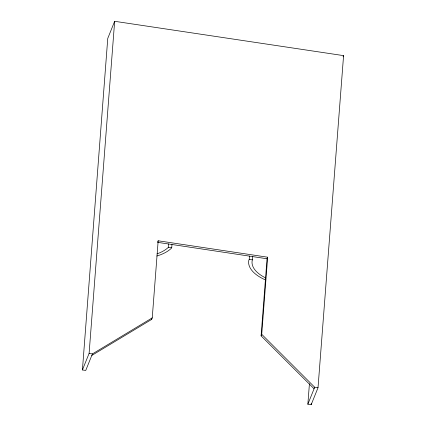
<?xml version="1.0" encoding="UTF-8"?>
<svg xmlns="http://www.w3.org/2000/svg" width="426" height="426" viewBox="0 0 426 426"><rect width="100%" height="100%" fill="white"/><g stroke="black" fill="none" stroke-linecap="round" stroke-linejoin="round"><path stroke-width="0.64" d="M314.079 388.784L261.101 335.848L261.724 334.298L267.661 257.203L158.174 240.786L152.242 317.881L92.421 353.905L85.743 370.444L82.426 369.949L107.762 38.383L114.658 21.3L343.574 55.625L318.02 387.729L311.172 404.7L307.854 404.205L309.43 383.719M82.426 369.949L89.103 353.404L114.658 21.3M91.792 355.454L151.619 319.436L151.72 318.115M157.061 253.853A45.167 21.55 4.4 0 0 167.998 247.676L168.355 247.25L168.611 243.944M156.821 256.031A48.165 22.983 4.4 0 0 171.103 248.512L171.726 247.756L171.982 244.449M265.547 279.967A44.533 21.247 4.4 0 1 248.736 260.563L249.21 259.375L249.466 256.069M265.542 277.874A41.657 19.878 4.4 0 1 252.171 260.685L252.756 256.558M261.101 335.848L267.033 258.752L267.661 257.203M311.172 404.7L311.273 403.379M157.758 241.819L158.174 240.786M151.619 319.436L152.242 317.881M343.084 56.844L343.574 55.625M307.854 404.205L314.702 387.234L261.724 334.298M157.551 242.341L267.033 258.752M168.355 247.25L171.726 247.756M249.21 259.375L252.501 259.871M89.103 353.404L92.421 353.905M314.702 387.234L318.02 387.729"/></g></svg>
